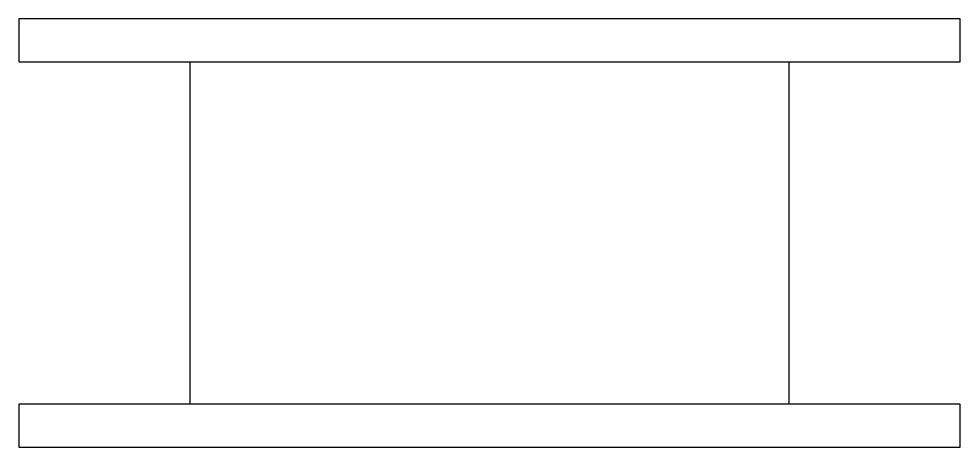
# Model space of a CAD drawing. Header units: millimetres. Extents: x 3774 to 718460, y -768339 to 192544.
# Drawn here: x 300522.4 to 300742.4, y -768338.7 to -768238.7 of the extents above; entities that cross this region are included whole.
import ezdxf

# ---------------------------------------------------------------- set-up
doc = ezdxf.new("R2010")
doc.units = ezdxf.units.MM
for name, color, linetype in [('010 - ASPG_FRAMING_MAIN_COLOR_1', 1, 'Continuous'), ('010 - ASPG_FRAMING_MAIN_COLOR_2', 2, 'Continuous'), ('010 - ASPG_FRAMING_WIPEOUT_', 250, 'Continuous')]:
    doc.layers.add(name, color=color, linetype=linetype)

# ---------------------------------------------------------------- blocks, each defined once
blk = doc.blocks.new('000_ASPG_TYP_FILES_FRAMING_EXTR_BREAKLINE__FRONT_VIEW_')
blk.add_wipeout([(0, -40), (140, -40), (140, 40), (0, 40)]).dxf.layer = '010 - ASPG_FRAMING_WIPEOUT_'
at = {"layer": '010 - ASPG_FRAMING_MAIN_COLOR_2'}
blk.add_lwpolyline([(0, -40), (140, -40), (140, 40), (0, 40)], close=True, dxfattribs=at)
for points in [[(-40, 40), (180, 40), (180, 50), (-40, 50)], [(-40, -50), (180, -50), (180, -40), (-40, -40)]]:
    blk.add_wipeout(points).dxf.layer = '010 - ASPG_FRAMING_WIPEOUT_'
at = {"layer": '010 - ASPG_FRAMING_MAIN_COLOR_1'}
for points in [[(-40, 40), (180, 40), (180, 50), (-40, 50)], [(-40, -50), (180, -50), (180, -40), (-40, -40)]]:
    blk.add_lwpolyline(points, close=True, dxfattribs=at)
blk = doc.blocks.new('000_ASPG_TYP_FILES_FRAMING_EXTR_BREAKLINE__FROFADadffASafafsAFNT_VIEW')
at = {"color": 6}
blk.add_blockref('000_ASPG_TYP_FILES_FRAMING_EXTR_BREAKLINE__FRONT_VIEW_', (0, 0), dxfattribs=at)

msp = doc.modelspace()

# ---------------------------------------------------------------- block references
msp.add_blockref('000_ASPG_TYP_FILES_FRAMING_EXTR_BREAKLINE__FROFADadffASafafsAFNT_VIEW', (300562.371, -768288.718))

doc.saveas('drawing.dxf')
